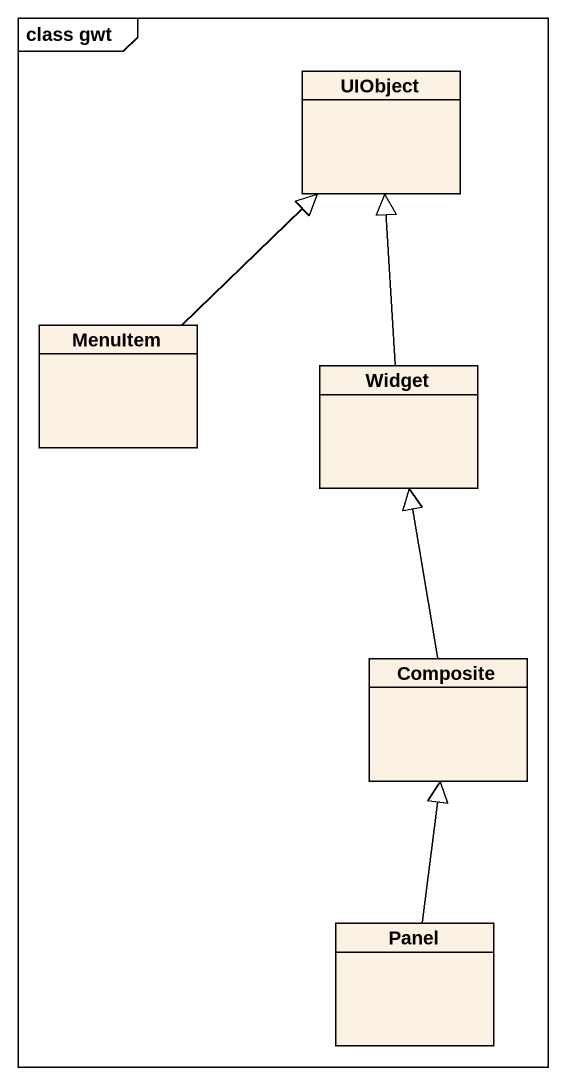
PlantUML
@startuml
mainframe class gwt
hide circle
hide empty members
class UIObject
class MenuItem
class Widget
class Composite
class Panel
MenuItem -up-|> UIObject
Widget -up-|> UIObject
Composite -up-|> Widget
Panel -up-|> Composite
@enduml
